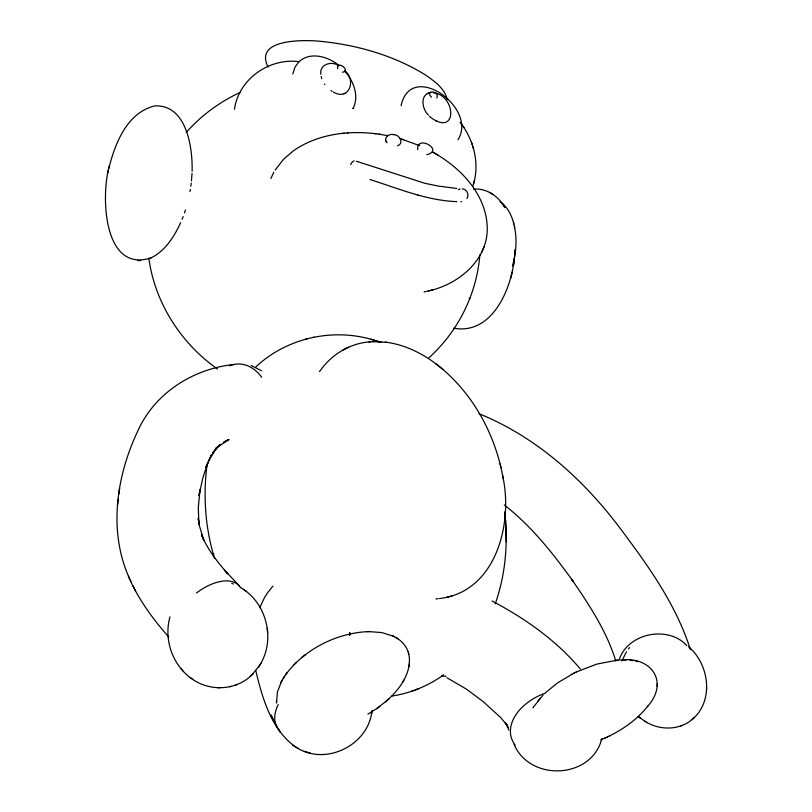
<?xml version="1.0" encoding="UTF-8"?>
<svg xmlns="http://www.w3.org/2000/svg" width="812" height="812" viewBox="0 0 812 812"><rect width="100%" height="100%" fill="white"/><g stroke="black" fill="none" stroke-linecap="round" stroke-linejoin="round"><path stroke-width="1.22" d="M646.514 722.254C660.43 730.445 679.502 730.242 692.088 719.554C714.245 701.142 709.434 664.297 688.566 646.758M514.859 249.68C514.676 281.937 494.782 335.732 453.756 328.2M192.109 171.362C192.718 147.814 186.872 104.616 154.869 105.895C127.048 112.482 114.949 143.592 108.767 168.591M647.245 706.765C669.626 682.151 651.376 655.984 620.52 660.034M192.038 173.423L191.439 180.893M233.886 364.486C192.87 368.77 154.381 393.252 137.532 431.578C115.72 477.74 107.874 534.387 130.965 581.565M504.658 511.844C508.282 542.721 505.602 574.52 495.218 603.915M706.541 690.718L706.582 689.926M706.653 688.596L706.694 687.784M657.05 686.028L657.111 685.287M657.182 684.374L657.243 683.623M479.841 254.897C476.766 294.045 458.049 331.661 428.807 357.848M207.111 464.352C202.919 495.817 205.274 528.176 214.571 558.534M409.238 664.673L409.481 658.461L408.639 653.508M349.607 635.116L349.85 632.792L349.424 634.994M190.84 186.252L191.216 183.086M117.527 505.257L118.278 499.238M118.887 494.234L119.628 488.215M401.067 105.743C411.014 59.479 478.38 108.331 457.927 139.735M513.509 265.524L513.905 262.52M513.915 262.347L514.321 259.251M387.101 700.462C397.383 691.205 406.771 679.471 409.116 665.464M296.015 747.172C324.942 766.508 368.11 745.599 371.896 711.342M408.984 666.398L409.37 663.739M371.5 714.052L372.058 710.368M213.323 556.22L213.718 553.814M474.188 181.543C478.968 162.42 473.843 141.684 462.657 125.728M109.397 165.719C100.861 194.271 102.698 273.441 151.093 257.891M189.947 191.581L190.353 189.44M234.475 109.295C238.535 79.14 269.381 57.632 299.07 61.702C310.478 51.207 328.515 56.657 339.152 65.67M292.827 73.933L294.989 67.112L298.989 61.692M107.834 172.915L108.483 169.941M510.799 277.948L512.311 271.888M472.838 186.141L474.035 182.132M473.599 183.857L474.634 179.767M169.982 616.887C163.588 639.115 172.306 664.855 191.216 678.294M512.453 265.859C516.178 253.029 517.214 239.246 514.361 226.142M429.315 290.686L427.691 291.112C458.394 284.85 489.159 259.515 487.17 225.695C485.292 192.921 459.734 166.957 432.349 151.895L434.938 153.397M184.456 212.845L185.44 209.993M601.865 738.575C591.786 778.992 530.206 782.078 514.087 744.421M436.836 97.937C440.185 90.924 424.097 89.269 431.416 97.186M621.941 660.907L626.438 651.711M182.111 219.169L183.136 216.55M259.728 607.68L264.671 597.277L268.549 591.39M481.587 252.562L482.632 250.106M482.978 249.264L484.043 246.746M353.017 108.595C359.452 96.12 353.585 80.956 344.836 71.162M180.609 222.661C174.194 236.799 165.09 251.111 150.667 258.094M273.806 172.317L270.903 178.427M281.47 681.552L277.42 691.966L276.527 703.009L276.476 702.136M281.642 681.227L283.794 677.512M280.972 682.486L282.14 680.294M259.86 664.987C274.842 641.257 267.798 607.041 245.234 590.608M353.037 108.564L353.575 107.57M402.508 682.496L403.046 681.583M403.27 681.187L403.818 680.253M252.024 674.752L259.607 665.393M258.652 666.926L260.855 663.384M283.987 677.208L286.463 673.564M283.215 678.436L284.565 676.294M532.997 707.861L533.504 707.049M533.707 706.714L543.025 695.173M275.207 170.002L283.5 159.304L293.335 150.87M319.502 371.713C330.829 354.814 349.891 343.131 370.302 341.822M286.585 673.402C305.82 648.544 336.797 633.106 368.08 631.604M285.804 674.467L287.235 672.509M628.437 648.971L629.554 647.57M647.885 705.973C637.288 719.615 622.692 729.673 607.214 737.042M540.193 698.218L537.98 700.837M186.222 132.447C201.203 115.446 219.849 101.764 240.433 92.324M296.4 662.348L294.035 664.683M190.353 677.675C207.963 691.712 235.622 691.164 251.73 675.016M250.522 676.183L253.314 673.513M546.019 692.25L557.539 682.933L574.104 673.026M255.678 367.075C286.839 337.569 334.006 327.358 374.768 340.401M367.907 714.144L376.656 708.673L386.938 700.604M692.088 719.554L693.001 718.732M693.316 718.447L694.321 717.554M385.467 701.913L388.643 699.081M301.932 657.446L303.282 656.39M304.023 655.791L305.282 654.817M376.656 708.673L379.925 706.318M443.758 674.823C428.442 685.744 410.628 693.235 391.993 696.026M294.045 150.382C317.736 134.051 348.003 130.346 376.027 133.757M430.898 92.639C419.52 93.756 421.996 109.468 428.482 115.121M571.313 674.467L571.841 674.204M576.134 672.031L596.587 664.155L616.156 660.359M342.979 349.982L345.78 348.592M346.095 348.419L348.632 347.16M573.698 673.239L576.418 671.889M600.687 739.915L605.346 737.905M609.315 736.027L609.832 735.784M605.072 738.037L607.609 736.86M333.397 92.091C348.906 101.256 356.61 80.408 344.927 70.806M427.376 93.593L429.02 92.954M228.73 439.881L223.787 442.083L228.974 439.465L215.911 448.224L220.235 444.611L212.592 453.096L216.022 448.62L209.049 460.231L211.455 454.832L205.822 467.357L208.217 461.998L202.797 477.994L199.031 495.543L200.016 489.585L198.29 507.551L198.92 524.379L198.24 518.279L199.508 526.146L203.751 540.102L201.427 534.58C207.415 549.348 217.433 561.945 227.786 573.861L224.508 570.065L239.266 585.878M397.494 145.754C404.569 143.48 399.484 134.416 393.668 134.65M235.186 685.196L237.277 684.394M680.984 725.847L681.674 725.583M681.583 725.613L682.354 725.329M411.055 691.479L414.008 690.393M415.247 689.936L418.779 688.647M439.505 598.545C496.426 592.049 513.651 522.299 502.425 474.858M344.004 93.735L345.009 93.4M447.026 597.267L452.02 595.886M431.172 290.178L432.979 289.701M230.689 686.505L231.45 686.323M229.796 686.719L230.446 686.566M424.158 291.934L426.513 291.386M305.718 339.111L307.403 338.716M312.874 337.416L313.899 337.183M426.807 154.645C444.854 150.342 416.241 133.879 417.733 149.702M614.532 660.511L618.389 660.156L616.663 660.318M435.902 598.901L438.186 598.698M343.425 133.28L344.318 133.209M347.475 132.945L348.165 132.884M473.68 189.196C486.733 187.836 498.71 196.626 504.922 207.588L502.293 203.639M372.475 341.679L386.319 342.268M369.034 341.913L373.307 341.619M460.759 201.782L461.622 201.752M368.932 631.594L381.975 632.599L393.455 636.253M366.628 631.645L370.485 631.563M622.54 659.983L626.448 660.024M137.583 260.561L138.791 260.581M139.715 260.601L140.78 260.611M217.372 687.713L218.154 687.744M219.24 687.764L219.819 687.784M431.152 117.76C457.735 136.792 456.1 95.085 433.334 92.71M393.83 134.68C389.171 133.046 382.868 138.192 386.928 142.729L386.4 141.968M456.851 201.65C426.564 200.493 398.499 188.577 370.018 179.523M342.309 72.197C351.941 71.354 336.28 59.337 337.609 68.665M456.72 188.465L438.45 186.09L425.112 183.37L356.346 161.223M633.157 660.663L630.082 660.278M379.011 134.163L387.547 135.604M375.276 133.665L379.955 134.285M385.375 342.136C405.046 344.532 423.377 353.778 438.754 366.019M635.694 661.1L636.496 661.293M636.902 661.384L637.724 661.577M401.625 139.136L419.753 145.693M399.971 138.649L403.594 139.705M417.875 195.245L418.424 195.408M304.398 751.333L307.169 752.166M307.941 752.389L310.519 753.171M376.859 341.06L381.315 342.42L370.79 339.193M251.212 365.552L261.545 370.769M231.755 583.361L233.369 583.96M436.044 120.958L437.018 121.384M479.019 413.704C536.671 437.1 583.909 479.811 620.784 529.18C648.524 566.238 676.203 604.838 690.342 649.438M393.718 636.385C401.037 639.795 407.116 646.322 408.862 654.33M392.612 635.847L394.581 636.801M446.955 677.766L466.616 689.236L483.028 701.477L500.557 717.453L506.911 725.014L505.247 722.69L508.048 727.4L506.678 724.659L508.809 730.13M492.082 601.022C525.009 618.348 556.291 640.394 580.357 669.037M338.705 65.782C331.814 60.504 319.248 64.3 320.831 74.298M640.435 718.255L638.09 716.346L645.347 721.574M644.667 721.178L647.164 722.629M435.536 153.752L438.226 155.315M489.484 192.332L492.894 194.372M469.123 298.156L470.026 298.704M255.75 670.428C262.195 697.812 271.238 729.369 295.101 746.593M292.635 745.071L298.369 748.623M396.205 637.704L396.977 638.202M397.23 638.354L398.012 638.851M240.788 587.604L246.158 591.288M332.159 91.401L330.92 90.599M500.08 201.67C508.728 207.486 512.778 217.981 514.757 227.807M192.231 678.994L193.043 679.573M243.498 589.339L244.382 589.989M217.484 369.013C180.863 343.385 154.828 302.572 148.799 258.104M504.293 504.983C531.566 526.146 553.145 553.591 573.211 581.433L571.496 579.027C589.096 604.646 606.665 631.137 615.831 661.13M439.739 366.821C473.741 394.449 495.726 435.577 503.166 478.481M435.739 363.624L442.936 369.358M429.538 116.258L430.593 117.263M181.198 668.956L181.929 669.758M182.812 670.783L183.512 671.565M168.734 636.994C152.595 618.714 138.01 598.789 128.387 576.256M460.12 122.267L463.926 127.545M461.186 123.617L462.434 125.413M324.455 84.052L324.861 84.641M278.678 729.846L280.16 732.333M268.082 66.99C254.065 39.362 301.496 39.94 316.741 40.986C354.905 44.274 393.16 54.861 425.864 75.201C434.552 81.383 444.773 88.427 447.179 99.5M277.46 727.836L270.903 714.976L276.425 725.918M133.087 585.909L135.604 591.106M471.447 142.313L472.087 144.313M472.929 146.901L473.579 148.9M385.761 140.385L386.004 141.176M321.501 77.922L321.735 78.693M408.223 652.046L408.456 652.868M321.156 76.561L321.308 77.17M513.458 222.295L513.844 223.98M500.141 463.926L500.902 467.58M267.26 628.275L267.666 632.67M276.385 700.604L276.435 701.466M506.282 541.949L505.5 519.03M349.728 632.954L349.728 635.086M446.052 676.213A44.305 14.657 -67.7 0 1 441.911 675.32M515.163 745.02A47.177 31.709 -19.5 0 1 545.634 693.012M269.127 591.055A46.477 44.081 43.3 0 1 272.984 586.091M279.45 730.435A50.902 29.618 -29.1 0 1 278.212 704.562M619.16 660.004A37.859 30.785 -10.2 0 1 648.859 635.004A37.859 30.785 -10.2 0 1 686.779 645.57M229.745 365.816A35.576 28.085 78.8 0 1 261.677 377.275M196.494 593.024A43.472 23.771 -42.6 0 1 240.646 587.756M350.611 164.674A6.709 3.441 -73.1 0 1 354.144 160.877M462.343 188.79A6.476 6.374 -65.3 0 1 467.012 198.534M458.374 189.653A6.476 6.374 -65.3 0 1 460.069 188.952"/></g></svg>
